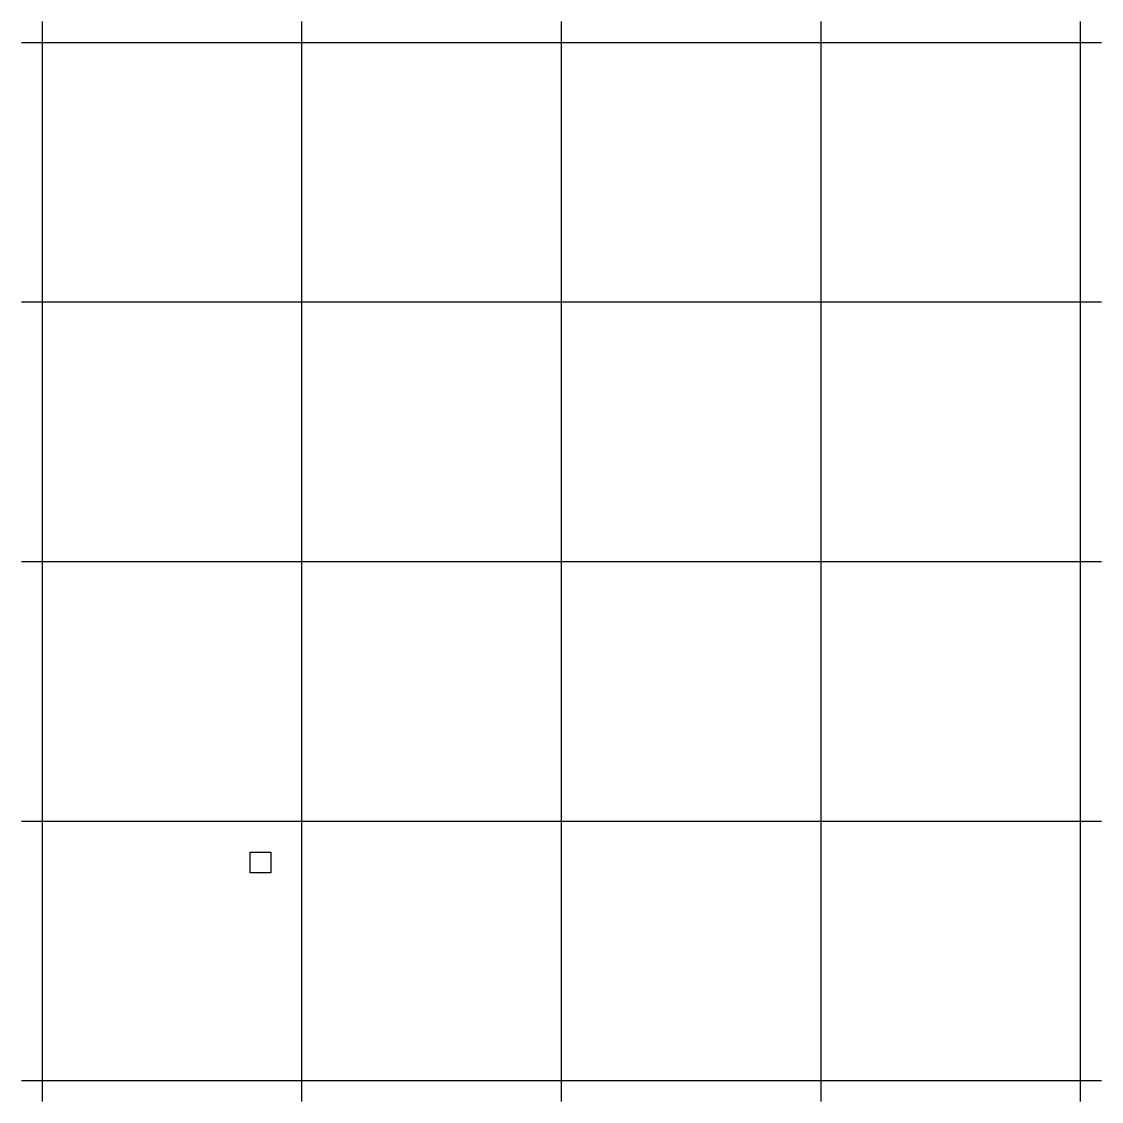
# Model space of a CAD drawing. Header units: millimetres. Extents: x -200 to 10200, y -200 to 10200.
import ezdxf

# ---------------------------------------------------------------- set-up
doc = ezdxf.new("R2010")
doc.units = ezdxf.units.MM
doc.layers.add('AXIS', color=1, linetype='Continuous')
doc.layers.add('WALL', color=7, linetype='Continuous')

msp = doc.modelspace()

# ---------------------------------------------------------------- linework, layer by layer
at = {"layer": 'AXIS'}
for p, q in [((0, -200), (0, 10200)), ((2500, -200), (2500, 10200)), ((5000, -200), (5000, 10200)), ((7500, -200), (7500, 10200)), ((10000, -200), (10000, 10200)), ((-200, 10000), (10200, 10000)), ((-200, 7500), (10200, 7500)), ((-200, 5000), (10200, 5000)), ((-200, 2500), (10200, 2500)), ((-200, 0), (10200, 0))]:
    msp.add_line(p, q, dxfattribs=at)
at = {"layer": 'WALL'}
for p, q in [((0, 10000), (5000, 10000)), ((0, 5000), (0, 10000)), ((0, 10000), (5000, 10000)), ((0, 5000), (0, 10000)), ((5000, 10000), (10000, 10000)), ((5000, 5000), (5000, 10000)), ((5000, 10000), (10000, 10000)), ((5000, 5000), (5000, 10000)), ((10000, 5000), (10000, 10000)), ((10000, 5000), (10000, 10000)), ((0, 0), (0, 5000)), ((0, 5000), (5000, 5000)), ((0, 0), (0, 5000)), ((0, 5000), (5000, 5000)), ((5000, 0), (5000, 5000)), ((5000, 5000), (10000, 5000)), ((5000, 0), (5000, 5000)), ((5000, 5000), (10000, 5000)), ((10000, 0), (10000, 5000)), ((10000, 0), (10000, 5000)), ((2000, 2000), (2000, 2200)), ((2000, 2200), (2200, 2200)), ((2200, 2200), (2200, 2000)), ((2200, 2000), (2000, 2000)), ((0, 0), (5000, 0)), ((0, 0), (5000, 0)), ((5000, 0), (10000, 0)), ((5000, 0), (10000, 0))]:
    msp.add_line(p, q, dxfattribs=at)

doc.saveas('drawing.dxf')
